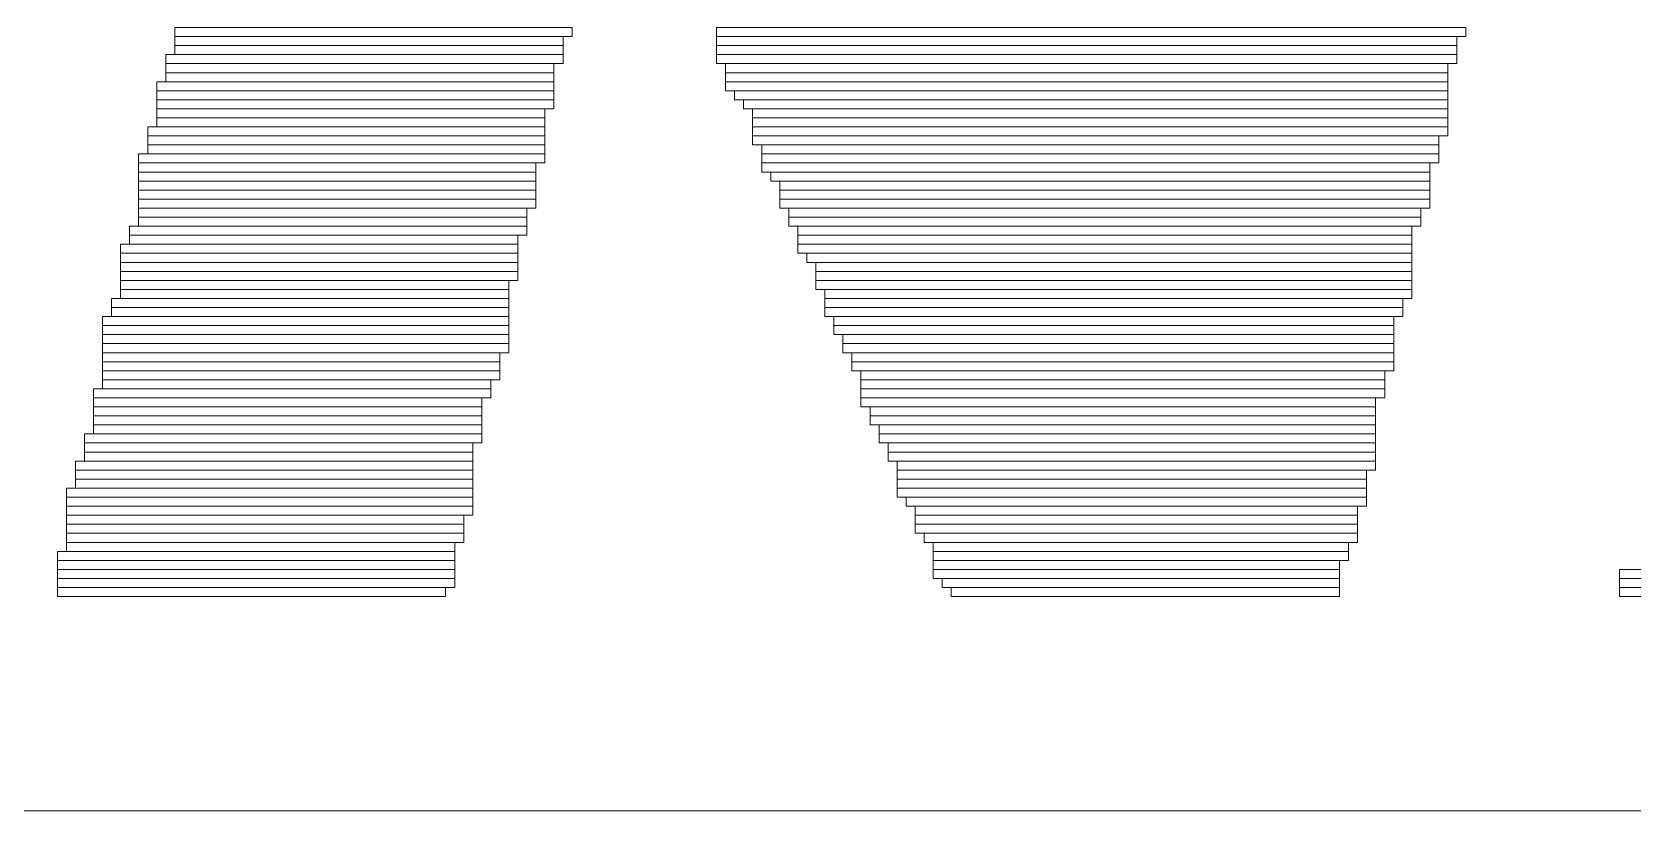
# Model space of a CAD drawing. Header units: millimetres. Extents: x -19.4 to 22.9, y -18.1 to 22.2.
# Drawn here: x 0.741 to 5.245, y -18.091 to -15.9 of the extents above; entities that cross this region are included whole.
import ezdxf

# ---------------------------------------------------------------- set-up
doc = ezdxf.new("R2010")
doc.units = ezdxf.units.MM
doc.header["$MEASUREMENT"] = 0
doc.layers.add('BG_OUTLINE', color=7, linetype='Continuous')
doc.layers.add('MA_PEN3', color=7, linetype='Continuous')

msp = doc.modelspace()

# ---------------------------------------------------------------- linework, layer by layer
at = {"layer": 'BG_OUTLINE', "lineweight": 9}
msp.add_open_spline([(-13.5636, -18.0908), (-13.5636, -18.0908), (13.4366, -18.0908), (13.4366, -18.0908), (13.4366, -18.0908), (13.4366, -18.0908), (13.4366, 12.9092), (13.4366, 12.9092), (13.4366, 12.9092), (13.4366, 12.9092), (-13.5636, 12.9092), (-13.5636, 12.9092), (-13.5636, 12.9092), (-13.5636, 12.9092), (-13.5636, -18.0908), (-13.5636, -18.0908)], degree=3, knots=[0, 0, 0, 0, 0.25, 0.25, 0.25, 0.25, 0.5, 0.5, 0.5, 0.5, 0.75, 0.75, 0.75, 0.75, 1, 1, 1, 1], dxfattribs=at)
at = {"layer": 'MA_PEN3', "lineweight": 9}
for points in [[(1.143, -15.913), (1.143, -15.913), (1.143, -15.8876), (1.143, -15.8876), (1.143, -15.8876), (1.143, -15.8876), (2.2606, -15.8876), (2.2606, -15.8876), (2.2606, -15.8876), (2.2606, -15.8876), (2.2606, -15.913), (2.2606, -15.913), (2.2606, -15.913), (2.2606, -15.913), (1.143, -15.913), (1.143, -15.913)], [(2.6669, -15.913), (2.6669, -15.913), (2.6669, -15.8876), (2.6669, -15.8876), (2.6669, -15.8876), (2.6669, -15.8876), (4.7752, -15.8876), (4.7752, -15.8876), (4.7752, -15.8876), (4.7752, -15.8876), (4.7752, -15.913), (4.7752, -15.913), (4.7752, -15.913), (4.7752, -15.913), (2.6669, -15.913), (2.6669, -15.913)], [(1.143, -15.9384), (1.143, -15.9384), (1.143, -15.913), (1.143, -15.913), (1.143, -15.913), (1.143, -15.913), (2.2352, -15.913), (2.2352, -15.913), (2.2352, -15.913), (2.2352, -15.913), (2.2352, -15.9384), (2.2352, -15.9384), (2.2352, -15.9384), (2.2352, -15.9384), (1.143, -15.9384), (1.143, -15.9384)], [(1.143, -15.9638), (1.143, -15.9638), (1.143, -15.9384), (1.143, -15.9384), (1.143, -15.9384), (1.143, -15.9384), (2.2352, -15.9384), (2.2352, -15.9384), (2.2352, -15.9384), (2.2352, -15.9384), (2.2352, -15.9638), (2.2352, -15.9638), (2.2352, -15.9638), (2.2352, -15.9638), (1.143, -15.9638), (1.143, -15.9638)], [(2.6669, -15.9384), (2.6669, -15.9384), (2.6669, -15.913), (2.6669, -15.913), (2.6669, -15.913), (2.6669, -15.913), (4.7497, -15.913), (4.7497, -15.913), (4.7497, -15.913), (4.7497, -15.913), (4.7497, -15.9384), (4.7497, -15.9384), (4.7497, -15.9384), (4.7497, -15.9384), (2.6669, -15.9384), (2.6669, -15.9384)], [(2.6669, -15.9638), (2.6669, -15.9638), (2.6669, -15.9384), (2.6669, -15.9384), (2.6669, -15.9384), (2.6669, -15.9384), (4.7497, -15.9384), (4.7497, -15.9384), (4.7497, -15.9384), (4.7497, -15.9384), (4.7497, -15.9638), (4.7497, -15.9638), (4.7497, -15.9638), (4.7497, -15.9638), (2.6669, -15.9638), (2.6669, -15.9638)], [(1.1176, -15.9892), (1.1176, -15.9892), (1.1176, -15.9638), (1.1176, -15.9638), (1.1176, -15.9638), (1.1176, -15.9638), (2.2352, -15.9638), (2.2352, -15.9638), (2.2352, -15.9638), (2.2352, -15.9638), (2.2352, -15.9892), (2.2352, -15.9892), (2.2352, -15.9892), (2.2352, -15.9892), (1.1176, -15.9892), (1.1176, -15.9892)], [(2.6669, -15.9892), (2.6669, -15.9892), (2.6669, -15.9638), (2.6669, -15.9638), (2.6669, -15.9638), (2.6669, -15.9638), (4.7497, -15.9638), (4.7497, -15.9638), (4.7497, -15.9638), (4.7497, -15.9638), (4.7497, -15.9892), (4.7497, -15.9892), (4.7497, -15.9892), (4.7497, -15.9892), (2.6669, -15.9892), (2.6669, -15.9892)], [(1.1176, -16.0146), (1.1176, -16.0146), (1.1176, -15.9892), (1.1176, -15.9892), (1.1176, -15.9892), (1.1176, -15.9892), (2.2098, -15.9892), (2.2098, -15.9892), (2.2098, -15.9892), (2.2098, -15.9892), (2.2098, -16.0146), (2.2098, -16.0146), (2.2098, -16.0146), (2.2098, -16.0146), (1.1176, -16.0146), (1.1176, -16.0146)], [(1.1176, -16.04), (1.1176, -16.04), (1.1176, -16.0146), (1.1176, -16.0146), (1.1176, -16.0146), (1.1176, -16.0146), (2.2098, -16.0146), (2.2098, -16.0146), (2.2098, -16.0146), (2.2098, -16.0146), (2.2098, -16.04), (2.2098, -16.04), (2.2098, -16.04), (2.2098, -16.04), (1.1176, -16.04), (1.1176, -16.04)], [(2.6924, -16.0146), (2.6924, -16.0146), (2.6924, -15.9892), (2.6924, -15.9892), (2.6924, -15.9892), (2.6924, -15.9892), (4.7244, -15.9892), (4.7244, -15.9892), (4.7244, -15.9892), (4.7244, -15.9892), (4.7244, -16.0146), (4.7244, -16.0146), (4.7244, -16.0146), (4.7244, -16.0146), (2.6924, -16.0146), (2.6924, -16.0146)], [(2.6924, -16.04), (2.6924, -16.04), (2.6924, -16.0146), (2.6924, -16.0146), (2.6924, -16.0146), (2.6924, -16.0146), (4.7244, -16.0146), (4.7244, -16.0146), (4.7244, -16.0146), (4.7244, -16.0146), (4.7244, -16.04), (4.7244, -16.04), (4.7244, -16.04), (4.7244, -16.04), (2.6924, -16.04), (2.6924, -16.04)], [(1.0922, -16.0654), (1.0922, -16.0654), (1.0922, -16.04), (1.0922, -16.04), (1.0922, -16.04), (1.0922, -16.04), (2.2098, -16.04), (2.2098, -16.04), (2.2098, -16.04), (2.2098, -16.04), (2.2098, -16.0654), (2.2098, -16.0654), (2.2098, -16.0654), (2.2098, -16.0654), (1.0922, -16.0654), (1.0922, -16.0654)], [(1.0922, -16.0908), (1.0922, -16.0908), (1.0922, -16.0654), (1.0922, -16.0654), (1.0922, -16.0654), (1.0922, -16.0654), (2.2098, -16.0654), (2.2098, -16.0654), (2.2098, -16.0654), (2.2098, -16.0654), (2.2098, -16.0908), (2.2098, -16.0908), (2.2098, -16.0908), (2.2098, -16.0908), (1.0922, -16.0908), (1.0922, -16.0908)], [(2.6924, -16.0654), (2.6924, -16.0654), (2.6924, -16.04), (2.6924, -16.04), (2.6924, -16.04), (2.6924, -16.04), (4.7244, -16.04), (4.7244, -16.04), (4.7244, -16.04), (4.7244, -16.04), (4.7244, -16.0654), (4.7244, -16.0654), (4.7244, -16.0654), (4.7244, -16.0654), (2.6924, -16.0654), (2.6924, -16.0654)], [(2.7178, -16.0908), (2.7178, -16.0908), (2.7178, -16.0654), (2.7178, -16.0654), (2.7178, -16.0654), (2.7178, -16.0654), (4.7244, -16.0654), (4.7244, -16.0654), (4.7244, -16.0654), (4.7244, -16.0654), (4.7244, -16.0908), (4.7244, -16.0908), (4.7244, -16.0908), (4.7244, -16.0908), (2.7178, -16.0908), (2.7178, -16.0908)], [(1.0922, -16.1162), (1.0922, -16.1162), (1.0922, -16.0908), (1.0922, -16.0908), (1.0922, -16.0908), (1.0922, -16.0908), (2.2098, -16.0908), (2.2098, -16.0908), (2.2098, -16.0908), (2.2098, -16.0908), (2.2098, -16.1162), (2.2098, -16.1162), (2.2098, -16.1162), (2.2098, -16.1162), (1.0922, -16.1162), (1.0922, -16.1162)], [(1.0922, -16.1416), (1.0922, -16.1416), (1.0922, -16.1162), (1.0922, -16.1162), (1.0922, -16.1162), (1.0922, -16.1162), (2.1844, -16.1162), (2.1844, -16.1162), (2.1844, -16.1162), (2.1844, -16.1162), (2.1844, -16.1416), (2.1844, -16.1416), (2.1844, -16.1416), (2.1844, -16.1416), (1.0922, -16.1416), (1.0922, -16.1416)], [(2.7432, -16.1162), (2.7432, -16.1162), (2.7432, -16.0908), (2.7432, -16.0908), (2.7432, -16.0908), (2.7432, -16.0908), (4.7244, -16.0908), (4.7244, -16.0908), (4.7244, -16.0908), (4.7244, -16.0908), (4.7244, -16.1162), (4.7244, -16.1162), (4.7244, -16.1162), (4.7244, -16.1162), (2.7432, -16.1162), (2.7432, -16.1162)], [(2.7686, -16.1416), (2.7686, -16.1416), (2.7686, -16.1162), (2.7686, -16.1162), (2.7686, -16.1162), (2.7686, -16.1162), (4.7244, -16.1162), (4.7244, -16.1162), (4.7244, -16.1162), (4.7244, -16.1162), (4.7244, -16.1416), (4.7244, -16.1416), (4.7244, -16.1416), (4.7244, -16.1416), (2.7686, -16.1416), (2.7686, -16.1416)], [(1.0668, -16.1924), (1.0668, -16.1924), (1.0668, -16.167), (1.0668, -16.167), (1.0668, -16.167), (1.0668, -16.167), (2.1844, -16.167), (2.1844, -16.167), (2.1844, -16.167), (2.1844, -16.167), (2.1844, -16.1924), (2.1844, -16.1924), (2.1844, -16.1924), (2.1844, -16.1924), (1.0668, -16.1924), (1.0668, -16.1924)], [(1.0922, -16.167), (1.0922, -16.167), (1.0922, -16.1416), (1.0922, -16.1416), (1.0922, -16.1416), (1.0922, -16.1416), (2.1844, -16.1416), (2.1844, -16.1416), (2.1844, -16.1416), (2.1844, -16.1416), (2.1844, -16.167), (2.1844, -16.167), (2.1844, -16.167), (2.1844, -16.167), (1.0922, -16.167), (1.0922, -16.167)], [(2.7686, -16.167), (2.7686, -16.167), (2.7686, -16.1416), (2.7686, -16.1416), (2.7686, -16.1416), (2.7686, -16.1416), (4.7244, -16.1416), (4.7244, -16.1416), (4.7244, -16.1416), (4.7244, -16.1416), (4.7244, -16.167), (4.7244, -16.167), (4.7244, -16.167), (4.7244, -16.167), (2.7686, -16.167), (2.7686, -16.167)], [(2.7686, -16.1924), (2.7686, -16.1924), (2.7686, -16.167), (2.7686, -16.167), (2.7686, -16.167), (2.7686, -16.167), (4.7244, -16.167), (4.7244, -16.167), (4.7244, -16.167), (4.7244, -16.167), (4.7244, -16.1924), (4.7244, -16.1924), (4.7244, -16.1924), (4.7244, -16.1924), (2.7686, -16.1924), (2.7686, -16.1924)], [(1.0668, -16.2178), (1.0668, -16.2178), (1.0668, -16.1924), (1.0668, -16.1924), (1.0668, -16.1924), (1.0668, -16.1924), (2.1844, -16.1924), (2.1844, -16.1924), (2.1844, -16.1924), (2.1844, -16.1924), (2.1844, -16.2178), (2.1844, -16.2178), (2.1844, -16.2178), (2.1844, -16.2178), (1.0668, -16.2178), (1.0668, -16.2178)], [(2.7686, -16.2178), (2.7686, -16.2178), (2.7686, -16.1924), (2.7686, -16.1924), (2.7686, -16.1924), (2.7686, -16.1924), (4.699, -16.1924), (4.699, -16.1924), (4.699, -16.1924), (4.699, -16.1924), (4.699, -16.2178), (4.699, -16.2178), (4.699, -16.2178), (4.699, -16.2178), (2.7686, -16.2178), (2.7686, -16.2178)], [(1.0414, -16.2686), (1.0414, -16.2686), (1.0414, -16.2432), (1.0414, -16.2432), (1.0414, -16.2432), (1.0414, -16.2432), (2.1844, -16.2432), (2.1844, -16.2432), (2.1844, -16.2432), (2.1844, -16.2432), (2.1844, -16.2686), (2.1844, -16.2686), (2.1844, -16.2686), (2.1844, -16.2686), (1.0414, -16.2686), (1.0414, -16.2686)], [(1.0668, -16.2432), (1.0668, -16.2432), (1.0668, -16.2178), (1.0668, -16.2178), (1.0668, -16.2178), (1.0668, -16.2178), (2.1844, -16.2178), (2.1844, -16.2178), (2.1844, -16.2178), (2.1844, -16.2178), (2.1844, -16.2432), (2.1844, -16.2432), (2.1844, -16.2432), (2.1844, -16.2432), (1.0668, -16.2432), (1.0668, -16.2432)], [(2.794, -16.2432), (2.794, -16.2432), (2.794, -16.2178), (2.794, -16.2178), (2.794, -16.2178), (2.794, -16.2178), (4.699, -16.2178), (4.699, -16.2178), (4.699, -16.2178), (4.699, -16.2178), (4.699, -16.2432), (4.699, -16.2432), (4.699, -16.2432), (4.699, -16.2432), (2.794, -16.2432), (2.794, -16.2432)], [(2.794, -16.2686), (2.794, -16.2686), (2.794, -16.2432), (2.794, -16.2432), (2.794, -16.2432), (2.794, -16.2432), (4.699, -16.2432), (4.699, -16.2432), (4.699, -16.2432), (4.699, -16.2432), (4.699, -16.2686), (4.699, -16.2686), (4.699, -16.2686), (4.699, -16.2686), (2.794, -16.2686), (2.794, -16.2686)], [(1.0414, -16.294), (1.0414, -16.294), (1.0414, -16.2686), (1.0414, -16.2686), (1.0414, -16.2686), (1.0414, -16.2686), (2.1589, -16.2686), (2.1589, -16.2686), (2.1589, -16.2686), (2.1589, -16.2686), (2.1589, -16.294), (2.1589, -16.294), (2.1589, -16.294), (2.1589, -16.294), (1.0414, -16.294), (1.0414, -16.294)], [(1.0414, -16.3194), (1.0414, -16.3194), (1.0414, -16.294), (1.0414, -16.294), (1.0414, -16.294), (1.0414, -16.294), (2.1589, -16.294), (2.1589, -16.294), (2.1589, -16.294), (2.1589, -16.294), (2.1589, -16.3194), (2.1589, -16.3194), (2.1589, -16.3194), (2.1589, -16.3194), (1.0414, -16.3194), (1.0414, -16.3194)], [(2.794, -16.294), (2.794, -16.294), (2.794, -16.2686), (2.794, -16.2686), (2.794, -16.2686), (2.794, -16.2686), (4.6736, -16.2686), (4.6736, -16.2686), (4.6736, -16.2686), (4.6736, -16.2686), (4.6736, -16.294), (4.6736, -16.294), (4.6736, -16.294), (4.6736, -16.294), (2.794, -16.294), (2.794, -16.294)], [(2.8194, -16.3194), (2.8194, -16.3194), (2.8194, -16.294), (2.8194, -16.294), (2.8194, -16.294), (2.8194, -16.294), (4.6736, -16.294), (4.6736, -16.294), (4.6736, -16.294), (4.6736, -16.294), (4.6736, -16.3194), (4.6736, -16.3194), (4.6736, -16.3194), (4.6736, -16.3194), (2.8194, -16.3194), (2.8194, -16.3194)], [(1.0414, -16.3448), (1.0414, -16.3448), (1.0414, -16.3194), (1.0414, -16.3194), (1.0414, -16.3194), (1.0414, -16.3194), (2.1589, -16.3194), (2.1589, -16.3194), (2.1589, -16.3194), (2.1589, -16.3194), (2.1589, -16.3448), (2.1589, -16.3448), (2.1589, -16.3448), (2.1589, -16.3448), (1.0414, -16.3448), (1.0414, -16.3448)], [(1.0414, -16.3702), (1.0414, -16.3702), (1.0414, -16.3448), (1.0414, -16.3448), (1.0414, -16.3448), (1.0414, -16.3448), (2.1589, -16.3448), (2.1589, -16.3448), (2.1589, -16.3448), (2.1589, -16.3448), (2.1589, -16.3702), (2.1589, -16.3702), (2.1589, -16.3702), (2.1589, -16.3702), (1.0414, -16.3702), (1.0414, -16.3702)], [(2.8448, -16.3448), (2.8448, -16.3448), (2.8448, -16.3194), (2.8448, -16.3194), (2.8448, -16.3194), (2.8448, -16.3194), (4.6736, -16.3194), (4.6736, -16.3194), (4.6736, -16.3194), (4.6736, -16.3194), (4.6736, -16.3448), (4.6736, -16.3448), (4.6736, -16.3448), (4.6736, -16.3448), (2.8448, -16.3448), (2.8448, -16.3448)], [(2.8448, -16.3702), (2.8448, -16.3702), (2.8448, -16.3448), (2.8448, -16.3448), (2.8448, -16.3448), (2.8448, -16.3448), (4.6736, -16.3448), (4.6736, -16.3448), (4.6736, -16.3448), (4.6736, -16.3448), (4.6736, -16.3702), (4.6736, -16.3702), (4.6736, -16.3702), (4.6736, -16.3702), (2.8448, -16.3702), (2.8448, -16.3702)], [(1.0414, -16.3956), (1.0414, -16.3956), (1.0414, -16.3702), (1.0414, -16.3702), (1.0414, -16.3702), (1.0414, -16.3702), (2.1589, -16.3702), (2.1589, -16.3702), (2.1589, -16.3702), (2.1589, -16.3702), (2.1589, -16.3956), (2.1589, -16.3956), (2.1589, -16.3956), (2.1589, -16.3956), (1.0414, -16.3956), (1.0414, -16.3956)], [(2.8448, -16.3956), (2.8448, -16.3956), (2.8448, -16.3702), (2.8448, -16.3702), (2.8448, -16.3702), (2.8448, -16.3702), (4.6736, -16.3702), (4.6736, -16.3702), (4.6736, -16.3702), (4.6736, -16.3702), (4.6736, -16.3956), (4.6736, -16.3956), (4.6736, -16.3956), (4.6736, -16.3956), (2.8448, -16.3956), (2.8448, -16.3956)], [(1.0414, -16.421), (1.0414, -16.421), (1.0414, -16.3956), (1.0414, -16.3956), (1.0414, -16.3956), (1.0414, -16.3956), (2.1336, -16.3956), (2.1336, -16.3956), (2.1336, -16.3956), (2.1336, -16.3956), (2.1336, -16.421), (2.1336, -16.421), (2.1336, -16.421), (2.1336, -16.421), (1.0414, -16.421), (1.0414, -16.421)], [(1.0414, -16.4464), (1.0414, -16.4464), (1.0414, -16.421), (1.0414, -16.421), (1.0414, -16.421), (1.0414, -16.421), (2.1336, -16.421), (2.1336, -16.421), (2.1336, -16.421), (2.1336, -16.421), (2.1336, -16.4464), (2.1336, -16.4464), (2.1336, -16.4464), (2.1336, -16.4464), (1.0414, -16.4464), (1.0414, -16.4464)], [(2.8702, -16.421), (2.8702, -16.421), (2.8702, -16.3956), (2.8702, -16.3956), (2.8702, -16.3956), (2.8702, -16.3956), (4.6482, -16.3956), (4.6482, -16.3956), (4.6482, -16.3956), (4.6482, -16.3956), (4.6482, -16.421), (4.6482, -16.421), (4.6482, -16.421), (4.6482, -16.421), (2.8702, -16.421), (2.8702, -16.421)], [(2.8702, -16.4464), (2.8702, -16.4464), (2.8702, -16.421), (2.8702, -16.421), (2.8702, -16.421), (2.8702, -16.421), (4.6482, -16.421), (4.6482, -16.421), (4.6482, -16.421), (4.6482, -16.421), (4.6482, -16.4464), (4.6482, -16.4464), (4.6482, -16.4464), (4.6482, -16.4464), (2.8702, -16.4464), (2.8702, -16.4464)], [(1.016, -16.4718), (1.016, -16.4718), (1.016, -16.4464), (1.016, -16.4464), (1.016, -16.4464), (1.016, -16.4464), (2.1336, -16.4464), (2.1336, -16.4464), (2.1336, -16.4464), (2.1336, -16.4464), (2.1336, -16.4718), (2.1336, -16.4718), (2.1336, -16.4718), (2.1336, -16.4718), (1.016, -16.4718), (1.016, -16.4718)], [(1.016, -16.4972), (1.016, -16.4972), (1.016, -16.4718), (1.016, -16.4718), (1.016, -16.4718), (1.016, -16.4718), (2.1082, -16.4718), (2.1082, -16.4718), (2.1082, -16.4718), (2.1082, -16.4718), (2.1082, -16.4972), (2.1082, -16.4972), (2.1082, -16.4972), (2.1082, -16.4972), (1.016, -16.4972), (1.016, -16.4972)], [(2.8956, -16.4718), (2.8956, -16.4718), (2.8956, -16.4464), (2.8956, -16.4464), (2.8956, -16.4464), (2.8956, -16.4464), (4.6228, -16.4464), (4.6228, -16.4464), (4.6228, -16.4464), (4.6228, -16.4464), (4.6228, -16.4718), (4.6228, -16.4718), (4.6228, -16.4718), (4.6228, -16.4718), (2.8956, -16.4718), (2.8956, -16.4718)], [(2.8956, -16.4972), (2.8956, -16.4972), (2.8956, -16.4718), (2.8956, -16.4718), (2.8956, -16.4718), (2.8956, -16.4718), (4.6228, -16.4718), (4.6228, -16.4718), (4.6228, -16.4718), (4.6228, -16.4718), (4.6228, -16.4972), (4.6228, -16.4972), (4.6228, -16.4972), (4.6228, -16.4972), (2.8956, -16.4972), (2.8956, -16.4972)], [(0.9906, -16.5226), (0.9906, -16.5226), (0.9906, -16.4972), (0.9906, -16.4972), (0.9906, -16.4972), (0.9906, -16.4972), (2.1082, -16.4972), (2.1082, -16.4972), (2.1082, -16.4972), (2.1082, -16.4972), (2.1082, -16.5226), (2.1082, -16.5226), (2.1082, -16.5226), (2.1082, -16.5226), (0.9906, -16.5226), (0.9906, -16.5226)], [(0.9906, -16.548), (0.9906, -16.548), (0.9906, -16.5226), (0.9906, -16.5226), (0.9906, -16.5226), (0.9906, -16.5226), (2.1082, -16.5226), (2.1082, -16.5226), (2.1082, -16.5226), (2.1082, -16.5226), (2.1082, -16.548), (2.1082, -16.548), (2.1082, -16.548), (2.1082, -16.548), (0.9906, -16.548), (0.9906, -16.548)], [(2.8956, -16.5226), (2.8956, -16.5226), (2.8956, -16.4972), (2.8956, -16.4972), (2.8956, -16.4972), (2.8956, -16.4972), (4.6228, -16.4972), (4.6228, -16.4972), (4.6228, -16.4972), (4.6228, -16.4972), (4.6228, -16.5226), (4.6228, -16.5226), (4.6228, -16.5226), (4.6228, -16.5226), (2.8956, -16.5226), (2.8956, -16.5226)], [(2.921, -16.548), (2.921, -16.548), (2.921, -16.5226), (2.921, -16.5226), (2.921, -16.5226), (2.921, -16.5226), (4.6228, -16.5226), (4.6228, -16.5226), (4.6228, -16.5226), (4.6228, -16.5226), (4.6228, -16.548), (4.6228, -16.548), (4.6228, -16.548), (4.6228, -16.548), (2.921, -16.548), (2.921, -16.548)], [(0.9906, -16.5734), (0.9906, -16.5734), (0.9906, -16.548), (0.9906, -16.548), (0.9906, -16.548), (0.9906, -16.548), (2.1082, -16.548), (2.1082, -16.548), (2.1082, -16.548), (2.1082, -16.548), (2.1082, -16.5734), (2.1082, -16.5734), (2.1082, -16.5734), (2.1082, -16.5734), (0.9906, -16.5734), (0.9906, -16.5734)], [(2.9464, -16.5734), (2.9464, -16.5734), (2.9464, -16.548), (2.9464, -16.548), (2.9464, -16.548), (2.9464, -16.548), (4.6228, -16.548), (4.6228, -16.548), (4.6228, -16.548), (4.6228, -16.548), (4.6228, -16.5734), (4.6228, -16.5734), (4.6228, -16.5734), (4.6228, -16.5734), (2.9464, -16.5734), (2.9464, -16.5734)], [(0.9906, -16.5988), (0.9906, -16.5988), (0.9906, -16.5734), (0.9906, -16.5734), (0.9906, -16.5734), (0.9906, -16.5734), (2.1082, -16.5734), (2.1082, -16.5734), (2.1082, -16.5734), (2.1082, -16.5734), (2.1082, -16.5988), (2.1082, -16.5988), (2.1082, -16.5988), (2.1082, -16.5988), (0.9906, -16.5988), (0.9906, -16.5988)], [(0.9906, -16.6242), (0.9906, -16.6242), (0.9906, -16.5988), (0.9906, -16.5988), (0.9906, -16.5988), (0.9906, -16.5988), (2.0828, -16.5988), (2.0828, -16.5988), (2.0828, -16.5988), (2.0828, -16.5988), (2.0828, -16.6242), (2.0828, -16.6242), (2.0828, -16.6242), (2.0828, -16.6242), (0.9906, -16.6242), (0.9906, -16.6242)], [(2.9464, -16.5988), (2.9464, -16.5988), (2.9464, -16.5734), (2.9464, -16.5734), (2.9464, -16.5734), (2.9464, -16.5734), (4.6228, -16.5734), (4.6228, -16.5734), (4.6228, -16.5734), (4.6228, -16.5734), (4.6228, -16.5988), (4.6228, -16.5988), (4.6228, -16.5988), (4.6228, -16.5988), (2.9464, -16.5988), (2.9464, -16.5988)], [(2.9464, -16.6242), (2.9464, -16.6242), (2.9464, -16.5988), (2.9464, -16.5988), (2.9464, -16.5988), (2.9464, -16.5988), (4.6228, -16.5988), (4.6228, -16.5988), (4.6228, -16.5988), (4.6228, -16.5988), (4.6228, -16.6242), (4.6228, -16.6242), (4.6228, -16.6242), (4.6228, -16.6242), (2.9464, -16.6242), (2.9464, -16.6242)], [(0.9652, -16.675), (0.9652, -16.675), (0.9652, -16.6496), (0.9652, -16.6496), (0.9652, -16.6496), (0.9652, -16.6496), (2.0828, -16.6496), (2.0828, -16.6496), (2.0828, -16.6496), (2.0828, -16.6496), (2.0828, -16.675), (2.0828, -16.675), (2.0828, -16.675), (2.0828, -16.675), (0.9652, -16.675), (0.9652, -16.675)], [(0.9906, -16.6496), (0.9906, -16.6496), (0.9906, -16.6242), (0.9906, -16.6242), (0.9906, -16.6242), (0.9906, -16.6242), (2.0828, -16.6242), (2.0828, -16.6242), (2.0828, -16.6242), (2.0828, -16.6242), (2.0828, -16.6496), (2.0828, -16.6496), (2.0828, -16.6496), (2.0828, -16.6496), (0.9906, -16.6496), (0.9906, -16.6496)], [(2.9718, -16.6496), (2.9718, -16.6496), (2.9718, -16.6242), (2.9718, -16.6242), (2.9718, -16.6242), (2.9718, -16.6242), (4.6228, -16.6242), (4.6228, -16.6242), (4.6228, -16.6242), (4.6228, -16.6242), (4.6228, -16.6496), (4.6228, -16.6496), (4.6228, -16.6496), (4.6228, -16.6496), (2.9718, -16.6496), (2.9718, -16.6496)], [(2.9718, -16.675), (2.9718, -16.675), (2.9718, -16.6496), (2.9718, -16.6496), (2.9718, -16.6496), (2.9718, -16.6496), (4.5974, -16.6496), (4.5974, -16.6496), (4.5974, -16.6496), (4.5974, -16.6496), (4.5974, -16.675), (4.5974, -16.675), (4.5974, -16.675), (4.5974, -16.675), (2.9718, -16.675), (2.9718, -16.675)], [(0.9398, -16.7258), (0.9398, -16.7258), (0.9398, -16.7004), (0.9398, -16.7004), (0.9398, -16.7004), (0.9398, -16.7004), (2.0828, -16.7004), (2.0828, -16.7004), (2.0828, -16.7004), (2.0828, -16.7004), (2.0828, -16.7258), (2.0828, -16.7258), (2.0828, -16.7258), (2.0828, -16.7258), (0.9398, -16.7258), (0.9398, -16.7258)], [(0.9652, -16.7004), (0.9652, -16.7004), (0.9652, -16.675), (0.9652, -16.675), (0.9652, -16.675), (0.9652, -16.675), (2.0828, -16.675), (2.0828, -16.675), (2.0828, -16.675), (2.0828, -16.675), (2.0828, -16.7004), (2.0828, -16.7004), (2.0828, -16.7004), (2.0828, -16.7004), (0.9652, -16.7004), (0.9652, -16.7004)], [(2.9718, -16.7004), (2.9718, -16.7004), (2.9718, -16.675), (2.9718, -16.675), (2.9718, -16.675), (2.9718, -16.675), (4.5974, -16.675), (4.5974, -16.675), (4.5974, -16.675), (4.5974, -16.675), (4.5974, -16.7004), (4.5974, -16.7004), (4.5974, -16.7004), (4.5974, -16.7004), (2.9718, -16.7004), (2.9718, -16.7004)], [(2.9972, -16.7258), (2.9972, -16.7258), (2.9972, -16.7004), (2.9972, -16.7004), (2.9972, -16.7004), (2.9972, -16.7004), (4.572, -16.7004), (4.572, -16.7004), (4.572, -16.7004), (4.572, -16.7004), (4.572, -16.7258), (4.572, -16.7258), (4.572, -16.7258), (4.572, -16.7258), (2.9972, -16.7258), (2.9972, -16.7258)], [(0.9398, -16.7512), (0.9398, -16.7512), (0.9398, -16.7258), (0.9398, -16.7258), (0.9398, -16.7258), (0.9398, -16.7258), (2.0828, -16.7258), (2.0828, -16.7258), (2.0828, -16.7258), (2.0828, -16.7258), (2.0828, -16.7512), (2.0828, -16.7512), (2.0828, -16.7512), (2.0828, -16.7512), (0.9398, -16.7512), (0.9398, -16.7512)], [(0.9398, -16.7766), (0.9398, -16.7766), (0.9398, -16.7512), (0.9398, -16.7512), (0.9398, -16.7512), (0.9398, -16.7512), (2.0828, -16.7512), (2.0828, -16.7512), (2.0828, -16.7512), (2.0828, -16.7512), (2.0828, -16.7766), (2.0828, -16.7766), (2.0828, -16.7766), (2.0828, -16.7766), (0.9398, -16.7766), (0.9398, -16.7766)], [(2.9972, -16.7512), (2.9972, -16.7512), (2.9972, -16.7258), (2.9972, -16.7258), (2.9972, -16.7258), (2.9972, -16.7258), (4.572, -16.7258), (4.572, -16.7258), (4.572, -16.7258), (4.572, -16.7258), (4.572, -16.7512), (4.572, -16.7512), (4.572, -16.7512), (4.572, -16.7512), (2.9972, -16.7512), (2.9972, -16.7512)], [(3.0226, -16.7766), (3.0226, -16.7766), (3.0226, -16.7512), (3.0226, -16.7512), (3.0226, -16.7512), (3.0226, -16.7512), (4.572, -16.7512), (4.572, -16.7512), (4.572, -16.7512), (4.572, -16.7512), (4.572, -16.7766), (4.572, -16.7766), (4.572, -16.7766), (4.572, -16.7766), (3.0226, -16.7766), (3.0226, -16.7766)], [(0.9398, -16.802), (0.9398, -16.802), (0.9398, -16.7766), (0.9398, -16.7766), (0.9398, -16.7766), (0.9398, -16.7766), (2.0828, -16.7766), (2.0828, -16.7766), (2.0828, -16.7766), (2.0828, -16.7766), (2.0828, -16.802), (2.0828, -16.802), (2.0828, -16.802), (2.0828, -16.802), (0.9398, -16.802), (0.9398, -16.802)], [(3.0226, -16.802), (3.0226, -16.802), (3.0226, -16.7766), (3.0226, -16.7766), (3.0226, -16.7766), (3.0226, -16.7766), (4.572, -16.7766), (4.572, -16.7766), (4.572, -16.7766), (4.572, -16.7766), (4.572, -16.802), (4.572, -16.802), (4.572, -16.802), (4.572, -16.802), (3.0226, -16.802), (3.0226, -16.802)], [(0.9398, -16.8274), (0.9398, -16.8274), (0.9398, -16.802), (0.9398, -16.802), (0.9398, -16.802), (0.9398, -16.802), (2.0574, -16.802), (2.0574, -16.802), (2.0574, -16.802), (2.0574, -16.802), (2.0574, -16.8274), (2.0574, -16.8274), (2.0574, -16.8274), (2.0574, -16.8274), (0.9398, -16.8274), (0.9398, -16.8274)], [(0.9398, -16.8528), (0.9398, -16.8528), (0.9398, -16.8274), (0.9398, -16.8274), (0.9398, -16.8274), (0.9398, -16.8274), (2.0574, -16.8274), (2.0574, -16.8274), (2.0574, -16.8274), (2.0574, -16.8274), (2.0574, -16.8528), (2.0574, -16.8528), (2.0574, -16.8528), (2.0574, -16.8528), (0.9398, -16.8528), (0.9398, -16.8528)], [(3.048, -16.8274), (3.048, -16.8274), (3.048, -16.802), (3.048, -16.802), (3.048, -16.802), (3.048, -16.802), (4.572, -16.802), (4.572, -16.802), (4.572, -16.802), (4.572, -16.802), (4.572, -16.8274), (4.572, -16.8274), (4.572, -16.8274), (4.572, -16.8274), (3.048, -16.8274), (3.048, -16.8274)], [(3.048, -16.8528), (3.048, -16.8528), (3.048, -16.8274), (3.048, -16.8274), (3.048, -16.8274), (3.048, -16.8274), (4.572, -16.8274), (4.572, -16.8274), (4.572, -16.8274), (4.572, -16.8274), (4.572, -16.8528), (4.572, -16.8528), (4.572, -16.8528), (4.572, -16.8528), (3.048, -16.8528), (3.048, -16.8528)], [(0.9398, -16.8782), (0.9398, -16.8782), (0.9398, -16.8528), (0.9398, -16.8528), (0.9398, -16.8528), (0.9398, -16.8528), (2.0574, -16.8528), (2.0574, -16.8528), (2.0574, -16.8528), (2.0574, -16.8528), (2.0574, -16.8782), (2.0574, -16.8782), (2.0574, -16.8782), (2.0574, -16.8782), (0.9398, -16.8782), (0.9398, -16.8782)], [(0.9398, -16.9036), (0.9398, -16.9036), (0.9398, -16.8782), (0.9398, -16.8782), (0.9398, -16.8782), (0.9398, -16.8782), (2.032, -16.8782), (2.032, -16.8782), (2.032, -16.8782), (2.032, -16.8782), (2.032, -16.9036), (2.032, -16.9036), (2.032, -16.9036), (2.032, -16.9036), (0.9398, -16.9036), (0.9398, -16.9036)], [(3.0734, -16.8782), (3.0734, -16.8782), (3.0734, -16.8528), (3.0734, -16.8528), (3.0734, -16.8528), (3.0734, -16.8528), (4.5466, -16.8528), (4.5466, -16.8528), (4.5466, -16.8528), (4.5466, -16.8528), (4.5466, -16.8782), (4.5466, -16.8782), (4.5466, -16.8782), (4.5466, -16.8782), (3.0734, -16.8782), (3.0734, -16.8782)], [(3.0734, -16.9036), (3.0734, -16.9036), (3.0734, -16.8782), (3.0734, -16.8782), (3.0734, -16.8782), (3.0734, -16.8782), (4.5466, -16.8782), (4.5466, -16.8782), (4.5466, -16.8782), (4.5466, -16.8782), (4.5466, -16.9036), (4.5466, -16.9036), (4.5466, -16.9036), (4.5466, -16.9036), (3.0734, -16.9036), (3.0734, -16.9036)], [(0.9144, -16.929), (0.9144, -16.929), (0.9144, -16.9036), (0.9144, -16.9036), (0.9144, -16.9036), (0.9144, -16.9036), (2.032, -16.9036), (2.032, -16.9036), (2.032, -16.9036), (2.032, -16.9036), (2.032, -16.929), (2.032, -16.929), (2.032, -16.929), (2.032, -16.929), (0.9144, -16.929), (0.9144, -16.929)], [(0.9144, -16.9544), (0.9144, -16.9544), (0.9144, -16.929), (0.9144, -16.929), (0.9144, -16.929), (0.9144, -16.929), (2.0066, -16.929), (2.0066, -16.929), (2.0066, -16.929), (2.0066, -16.929), (2.0066, -16.9544), (2.0066, -16.9544), (2.0066, -16.9544), (2.0066, -16.9544), (0.9144, -16.9544), (0.9144, -16.9544)], [(3.0734, -16.929), (3.0734, -16.929), (3.0734, -16.9036), (3.0734, -16.9036), (3.0734, -16.9036), (3.0734, -16.9036), (4.5466, -16.9036), (4.5466, -16.9036), (4.5466, -16.9036), (4.5466, -16.9036), (4.5466, -16.929), (4.5466, -16.929), (4.5466, -16.929), (4.5466, -16.929), (3.0734, -16.929), (3.0734, -16.929)], [(3.0734, -16.9544), (3.0734, -16.9544), (3.0734, -16.929), (3.0734, -16.929), (3.0734, -16.929), (3.0734, -16.929), (4.5212, -16.929), (4.5212, -16.929), (4.5212, -16.929), (4.5212, -16.929), (4.5212, -16.9544), (4.5212, -16.9544), (4.5212, -16.9544), (4.5212, -16.9544), (3.0734, -16.9544), (3.0734, -16.9544)], [(0.9144, -16.9798), (0.9144, -16.9798), (0.9144, -16.9544), (0.9144, -16.9544), (0.9144, -16.9544), (0.9144, -16.9544), (2.0066, -16.9544), (2.0066, -16.9544), (2.0066, -16.9544), (2.0066, -16.9544), (2.0066, -16.9798), (2.0066, -16.9798), (2.0066, -16.9798), (2.0066, -16.9798), (0.9144, -16.9798), (0.9144, -16.9798)], [(3.0988, -16.9798), (3.0988, -16.9798), (3.0988, -16.9544), (3.0988, -16.9544), (3.0988, -16.9544), (3.0988, -16.9544), (4.5212, -16.9544), (4.5212, -16.9544), (4.5212, -16.9544), (4.5212, -16.9544), (4.5212, -16.9798), (4.5212, -16.9798), (4.5212, -16.9798), (4.5212, -16.9798), (3.0988, -16.9798), (3.0988, -16.9798)], [(0.9144, -17.0052), (0.9144, -17.0052), (0.9144, -16.9798), (0.9144, -16.9798), (0.9144, -16.9798), (0.9144, -16.9798), (2.0066, -16.9798), (2.0066, -16.9798), (2.0066, -16.9798), (2.0066, -16.9798), (2.0066, -17.0052), (2.0066, -17.0052), (2.0066, -17.0052), (2.0066, -17.0052), (0.9144, -17.0052), (0.9144, -17.0052)], [(0.9144, -17.0306), (0.9144, -17.0306), (0.9144, -17.0052), (0.9144, -17.0052), (0.9144, -17.0052), (0.9144, -17.0052), (2.0066, -17.0052), (2.0066, -17.0052), (2.0066, -17.0052), (2.0066, -17.0052), (2.0066, -17.0306), (2.0066, -17.0306), (2.0066, -17.0306), (2.0066, -17.0306), (0.9144, -17.0306), (0.9144, -17.0306)], [(3.0988, -17.0052), (3.0988, -17.0052), (3.0988, -16.9798), (3.0988, -16.9798), (3.0988, -16.9798), (3.0988, -16.9798), (4.5212, -16.9798), (4.5212, -16.9798), (4.5212, -16.9798), (4.5212, -16.9798), (4.5212, -17.0052), (4.5212, -17.0052), (4.5212, -17.0052), (4.5212, -17.0052), (3.0988, -17.0052), (3.0988, -17.0052)], [(3.1242, -17.0306), (3.1242, -17.0306), (3.1242, -17.0052), (3.1242, -17.0052), (3.1242, -17.0052), (3.1242, -17.0052), (4.5212, -17.0052), (4.5212, -17.0052), (4.5212, -17.0052), (4.5212, -17.0052), (4.5212, -17.0306), (4.5212, -17.0306), (4.5212, -17.0306), (4.5212, -17.0306), (3.1242, -17.0306), (3.1242, -17.0306)], [(0.889, -17.056), (0.889, -17.056), (0.889, -17.0306), (0.889, -17.0306), (0.889, -17.0306), (0.889, -17.0306), (2.0066, -17.0306), (2.0066, -17.0306), (2.0066, -17.0306), (2.0066, -17.0306), (2.0066, -17.056), (2.0066, -17.056), (2.0066, -17.056), (2.0066, -17.056), (0.889, -17.056), (0.889, -17.056)], [(0.889, -17.0814), (0.889, -17.0814), (0.889, -17.056), (0.889, -17.056), (0.889, -17.056), (0.889, -17.056), (1.9812, -17.056), (1.9812, -17.056), (1.9812, -17.056), (1.9812, -17.056), (1.9812, -17.0814), (1.9812, -17.0814), (1.9812, -17.0814), (1.9812, -17.0814), (0.889, -17.0814), (0.889, -17.0814)], [(3.1242, -17.056), (3.1242, -17.056), (3.1242, -17.0306), (3.1242, -17.0306), (3.1242, -17.0306), (3.1242, -17.0306), (4.5212, -17.0306), (4.5212, -17.0306), (4.5212, -17.0306), (4.5212, -17.0306), (4.5212, -17.056), (4.5212, -17.056), (4.5212, -17.056), (4.5212, -17.056), (3.1242, -17.056), (3.1242, -17.056)], [(3.1496, -17.0814), (3.1496, -17.0814), (3.1496, -17.056), (3.1496, -17.056), (3.1496, -17.056), (3.1496, -17.056), (4.5212, -17.056), (4.5212, -17.056), (4.5212, -17.056), (4.5212, -17.056), (4.5212, -17.0814), (4.5212, -17.0814), (4.5212, -17.0814), (4.5212, -17.0814), (3.1496, -17.0814), (3.1496, -17.0814)], [(0.8636, -17.1322), (0.8636, -17.1322), (0.8636, -17.1068), (0.8636, -17.1068), (0.8636, -17.1068), (0.8636, -17.1068), (1.9812, -17.1068), (1.9812, -17.1068), (1.9812, -17.1068), (1.9812, -17.1068), (1.9812, -17.1322), (1.9812, -17.1322), (1.9812, -17.1322), (1.9812, -17.1322), (0.8636, -17.1322), (0.8636, -17.1322)], [(0.889, -17.1068), (0.889, -17.1068), (0.889, -17.0814), (0.889, -17.0814), (0.889, -17.0814), (0.889, -17.0814), (1.9812, -17.0814), (1.9812, -17.0814), (1.9812, -17.0814), (1.9812, -17.0814), (1.9812, -17.1068), (1.9812, -17.1068), (1.9812, -17.1068), (1.9812, -17.1068), (0.889, -17.1068), (0.889, -17.1068)], [(3.1496, -17.1068), (3.1496, -17.1068), (3.1496, -17.0814), (3.1496, -17.0814), (3.1496, -17.0814), (3.1496, -17.0814), (4.5212, -17.0814), (4.5212, -17.0814), (4.5212, -17.0814), (4.5212, -17.0814), (4.5212, -17.1068), (4.5212, -17.1068), (4.5212, -17.1068), (4.5212, -17.1068), (3.1496, -17.1068), (3.1496, -17.1068)], [(3.175, -17.1322), (3.175, -17.1322), (3.175, -17.1068), (3.175, -17.1068), (3.175, -17.1068), (3.175, -17.1068), (4.5212, -17.1068), (4.5212, -17.1068), (4.5212, -17.1068), (4.5212, -17.1068), (4.5212, -17.1322), (4.5212, -17.1322), (4.5212, -17.1322), (4.5212, -17.1322), (3.175, -17.1322), (3.175, -17.1322)], [(0.8636, -17.1576), (0.8636, -17.1576), (0.8636, -17.1322), (0.8636, -17.1322), (0.8636, -17.1322), (0.8636, -17.1322), (1.9812, -17.1322), (1.9812, -17.1322), (1.9812, -17.1322), (1.9812, -17.1322), (1.9812, -17.1576), (1.9812, -17.1576), (1.9812, -17.1576), (1.9812, -17.1576), (0.8636, -17.1576), (0.8636, -17.1576)], [(0.8636, -17.183), (0.8636, -17.183), (0.8636, -17.1576), (0.8636, -17.1576), (0.8636, -17.1576), (0.8636, -17.1576), (1.9812, -17.1576), (1.9812, -17.1576), (1.9812, -17.1576), (1.9812, -17.1576), (1.9812, -17.183), (1.9812, -17.183), (1.9812, -17.183), (1.9812, -17.183), (0.8636, -17.183), (0.8636, -17.183)], [(3.175, -17.1576), (3.175, -17.1576), (3.175, -17.1322), (3.175, -17.1322), (3.175, -17.1322), (3.175, -17.1322), (4.4958, -17.1322), (4.4958, -17.1322), (4.4958, -17.1322), (4.4958, -17.1322), (4.4958, -17.1576), (4.4958, -17.1576), (4.4958, -17.1576), (4.4958, -17.1576), (3.175, -17.1576), (3.175, -17.1576)], [(3.175, -17.183), (3.175, -17.183), (3.175, -17.1576), (3.175, -17.1576), (3.175, -17.1576), (3.175, -17.1576), (4.4958, -17.1576), (4.4958, -17.1576), (4.4958, -17.1576), (4.4958, -17.1576), (4.4958, -17.183), (4.4958, -17.183), (4.4958, -17.183), (4.4958, -17.183), (3.175, -17.183), (3.175, -17.183)], [(0.8382, -17.2084), (0.8382, -17.2084), (0.8382, -17.183), (0.8382, -17.183), (0.8382, -17.183), (0.8382, -17.183), (1.9812, -17.183), (1.9812, -17.183), (1.9812, -17.183), (1.9812, -17.183), (1.9812, -17.2084), (1.9812, -17.2084), (1.9812, -17.2084), (1.9812, -17.2084), (0.8382, -17.2084), (0.8382, -17.2084)], [(3.175, -17.2084), (3.175, -17.2084), (3.175, -17.183), (3.175, -17.183), (3.175, -17.183), (3.175, -17.183), (4.4958, -17.183), (4.4958, -17.183), (4.4958, -17.183), (4.4958, -17.183), (4.4958, -17.2084), (4.4958, -17.2084), (4.4958, -17.2084), (4.4958, -17.2084), (3.175, -17.2084), (3.175, -17.2084)], [(0.8382, -17.2338), (0.8382, -17.2338), (0.8382, -17.2084), (0.8382, -17.2084), (0.8382, -17.2084), (0.8382, -17.2084), (1.9812, -17.2084), (1.9812, -17.2084), (1.9812, -17.2084), (1.9812, -17.2084), (1.9812, -17.2338), (1.9812, -17.2338), (1.9812, -17.2338), (1.9812, -17.2338), (0.8382, -17.2338), (0.8382, -17.2338)], [(0.8382, -17.2592), (0.8382, -17.2592), (0.8382, -17.2338), (0.8382, -17.2338), (0.8382, -17.2338), (0.8382, -17.2338), (1.9812, -17.2338), (1.9812, -17.2338), (1.9812, -17.2338), (1.9812, -17.2338), (1.9812, -17.2592), (1.9812, -17.2592), (1.9812, -17.2592), (1.9812, -17.2592), (0.8382, -17.2592), (0.8382, -17.2592)], [(3.2004, -17.2338), (3.2004, -17.2338), (3.2004, -17.2084), (3.2004, -17.2084), (3.2004, -17.2084), (3.2004, -17.2084), (4.4958, -17.2084), (4.4958, -17.2084), (4.4958, -17.2084), (4.4958, -17.2084), (4.4958, -17.2338), (4.4958, -17.2338), (4.4958, -17.2338), (4.4958, -17.2338), (3.2004, -17.2338), (3.2004, -17.2338)], [(3.2258, -17.2592), (3.2258, -17.2592), (3.2258, -17.2338), (3.2258, -17.2338), (3.2258, -17.2338), (3.2258, -17.2338), (4.4704, -17.2338), (4.4704, -17.2338), (4.4704, -17.2338), (4.4704, -17.2338), (4.4704, -17.2592), (4.4704, -17.2592), (4.4704, -17.2592), (4.4704, -17.2592), (3.2258, -17.2592), (3.2258, -17.2592)], [(0.8382, -17.2846), (0.8382, -17.2846), (0.8382, -17.2592), (0.8382, -17.2592), (0.8382, -17.2592), (0.8382, -17.2592), (1.9558, -17.2592), (1.9558, -17.2592), (1.9558, -17.2592), (1.9558, -17.2592), (1.9558, -17.2846), (1.9558, -17.2846), (1.9558, -17.2846), (1.9558, -17.2846), (0.8382, -17.2846), (0.8382, -17.2846)], [(0.8382, -17.31), (0.8382, -17.31), (0.8382, -17.2846), (0.8382, -17.2846), (0.8382, -17.2846), (0.8382, -17.2846), (1.9558, -17.2846), (1.9558, -17.2846), (1.9558, -17.2846), (1.9558, -17.2846), (1.9558, -17.31), (1.9558, -17.31), (1.9558, -17.31), (1.9558, -17.31), (0.8382, -17.31), (0.8382, -17.31)], [(3.2258, -17.2846), (3.2258, -17.2846), (3.2258, -17.2592), (3.2258, -17.2592), (3.2258, -17.2592), (3.2258, -17.2592), (4.4704, -17.2592), (4.4704, -17.2592), (4.4704, -17.2592), (4.4704, -17.2592), (4.4704, -17.2846), (4.4704, -17.2846), (4.4704, -17.2846), (4.4704, -17.2846), (3.2258, -17.2846), (3.2258, -17.2846)], [(3.2258, -17.31), (3.2258, -17.31), (3.2258, -17.2846), (3.2258, -17.2846), (3.2258, -17.2846), (3.2258, -17.2846), (4.4704, -17.2846), (4.4704, -17.2846), (4.4704, -17.2846), (4.4704, -17.2846), (4.4704, -17.31), (4.4704, -17.31), (4.4704, -17.31), (4.4704, -17.31), (3.2258, -17.31), (3.2258, -17.31)], [(0.8382, -17.3354), (0.8382, -17.3354), (0.8382, -17.31), (0.8382, -17.31), (0.8382, -17.31), (0.8382, -17.31), (1.9558, -17.31), (1.9558, -17.31), (1.9558, -17.31), (1.9558, -17.31), (1.9558, -17.3354), (1.9558, -17.3354), (1.9558, -17.3354), (1.9558, -17.3354), (0.8382, -17.3354), (0.8382, -17.3354)], [(0.8382, -17.3608), (0.8382, -17.3608), (0.8382, -17.3354), (0.8382, -17.3354), (0.8382, -17.3354), (0.8382, -17.3354), (1.9304, -17.3354), (1.9304, -17.3354), (1.9304, -17.3354), (1.9304, -17.3354), (1.9304, -17.3608), (1.9304, -17.3608), (1.9304, -17.3608), (1.9304, -17.3608), (0.8382, -17.3608), (0.8382, -17.3608)], [(3.2512, -17.3354), (3.2512, -17.3354), (3.2512, -17.31), (3.2512, -17.31), (3.2512, -17.31), (3.2512, -17.31), (4.4704, -17.31), (4.4704, -17.31), (4.4704, -17.31), (4.4704, -17.31), (4.4704, -17.3354), (4.4704, -17.3354), (4.4704, -17.3354), (4.4704, -17.3354), (3.2512, -17.3354), (3.2512, -17.3354)], [(3.2766, -17.3608), (3.2766, -17.3608), (3.2766, -17.3354), (3.2766, -17.3354), (3.2766, -17.3354), (3.2766, -17.3354), (4.445, -17.3354), (4.445, -17.3354), (4.445, -17.3354), (4.445, -17.3354), (4.445, -17.3608), (4.445, -17.3608), (4.445, -17.3608), (4.445, -17.3608), (3.2766, -17.3608), (3.2766, -17.3608)], [(0.8128, -17.3862), (0.8128, -17.3862), (0.8128, -17.3608), (0.8128, -17.3608), (0.8128, -17.3608), (0.8128, -17.3608), (1.9304, -17.3608), (1.9304, -17.3608), (1.9304, -17.3608), (1.9304, -17.3608), (1.9304, -17.3862), (1.9304, -17.3862), (1.9304, -17.3862), (1.9304, -17.3862), (0.8128, -17.3862), (0.8128, -17.3862)], [(3.2766, -17.3862), (3.2766, -17.3862), (3.2766, -17.3608), (3.2766, -17.3608), (3.2766, -17.3608), (3.2766, -17.3608), (4.445, -17.3608), (4.445, -17.3608), (4.445, -17.3608), (4.445, -17.3608), (4.445, -17.3862), (4.445, -17.3862), (4.445, -17.3862), (4.445, -17.3862), (3.2766, -17.3862), (3.2766, -17.3862)], [(0.8128, -17.4116), (0.8128, -17.4116), (0.8128, -17.3862), (0.8128, -17.3862), (0.8128, -17.3862), (0.8128, -17.3862), (1.9304, -17.3862), (1.9304, -17.3862), (1.9304, -17.3862), (1.9304, -17.3862), (1.9304, -17.4116), (1.9304, -17.4116), (1.9304, -17.4116), (1.9304, -17.4116), (0.8128, -17.4116), (0.8128, -17.4116)], [(0.8128, -17.437), (0.8128, -17.437), (0.8128, -17.4116), (0.8128, -17.4116), (0.8128, -17.4116), (0.8128, -17.4116), (1.9304, -17.4116), (1.9304, -17.4116), (1.9304, -17.4116), (1.9304, -17.4116), (1.9304, -17.437), (1.9304, -17.437), (1.9304, -17.437), (1.9304, -17.437), (0.8128, -17.437), (0.8128, -17.437)], [(3.2766, -17.4116), (3.2766, -17.4116), (3.2766, -17.3862), (3.2766, -17.3862), (3.2766, -17.3862), (3.2766, -17.3862), (4.4196, -17.3862), (4.4196, -17.3862), (4.4196, -17.3862), (4.4196, -17.3862), (4.4196, -17.4116), (4.4196, -17.4116), (4.4196, -17.4116), (4.4196, -17.4116), (3.2766, -17.4116), (3.2766, -17.4116)], [(3.2766, -17.437), (3.2766, -17.437), (3.2766, -17.4116), (3.2766, -17.4116), (3.2766, -17.4116), (3.2766, -17.4116), (4.4196, -17.4116), (4.4196, -17.4116), (4.4196, -17.4116), (4.4196, -17.4116), (4.4196, -17.437), (4.4196, -17.437), (4.4196, -17.437), (4.4196, -17.437), (3.2766, -17.437), (3.2766, -17.437)], [(5.207, -17.437), (5.207, -17.437), (5.207, -17.4116), (5.207, -17.4116), (5.207, -17.4116), (5.207, -17.4116), (6.7056, -17.4116), (6.7056, -17.4116), (6.7056, -17.4116), (6.7056, -17.4116), (6.7056, -17.437), (6.7056, -17.437), (6.7056, -17.437), (6.7056, -17.437), (5.207, -17.437), (5.207, -17.437)], [(0.8128, -17.4624), (0.8128, -17.4624), (0.8128, -17.437), (0.8128, -17.437), (0.8128, -17.437), (0.8128, -17.437), (1.9304, -17.437), (1.9304, -17.437), (1.9304, -17.437), (1.9304, -17.437), (1.9304, -17.4624), (1.9304, -17.4624), (1.9304, -17.4624), (1.9304, -17.4624), (0.8128, -17.4624), (0.8128, -17.4624)], [(0.8128, -17.4878), (0.8128, -17.4878), (0.8128, -17.4624), (0.8128, -17.4624), (0.8128, -17.4624), (0.8128, -17.4624), (1.905, -17.4624), (1.905, -17.4624), (1.905, -17.4624), (1.905, -17.4624), (1.905, -17.4878), (1.905, -17.4878), (1.905, -17.4878), (1.905, -17.4878), (0.8128, -17.4878), (0.8128, -17.4878)], [(3.302, -17.4624), (3.302, -17.4624), (3.302, -17.437), (3.302, -17.437), (3.302, -17.437), (3.302, -17.437), (4.4196, -17.437), (4.4196, -17.437), (4.4196, -17.437), (4.4196, -17.437), (4.4196, -17.4624), (4.4196, -17.4624), (4.4196, -17.4624), (4.4196, -17.4624), (3.302, -17.4624), (3.302, -17.4624)], [(3.3274, -17.4878), (3.3274, -17.4878), (3.3274, -17.4624), (3.3274, -17.4624), (3.3274, -17.4624), (3.3274, -17.4624), (4.4196, -17.4624), (4.4196, -17.4624), (4.4196, -17.4624), (4.4196, -17.4624), (4.4196, -17.4878), (4.4196, -17.4878), (4.4196, -17.4878), (4.4196, -17.4878), (3.3274, -17.4878), (3.3274, -17.4878)], [(5.207, -17.4624), (5.207, -17.4624), (5.207, -17.437), (5.207, -17.437), (5.207, -17.437), (5.207, -17.437), (6.6548, -17.437), (6.6548, -17.437), (6.6548, -17.437), (6.6548, -17.437), (6.6548, -17.4624), (6.6548, -17.4624), (6.6548, -17.4624), (6.6548, -17.4624), (5.207, -17.4624), (5.207, -17.4624)], [(5.207, -17.4878), (5.207, -17.4878), (5.207, -17.4624), (5.207, -17.4624), (5.207, -17.4624), (5.207, -17.4624), (6.6548, -17.4624), (6.6548, -17.4624), (6.6548, -17.4624), (6.6548, -17.4624), (6.6548, -17.4878), (6.6548, -17.4878), (6.6548, -17.4878), (6.6548, -17.4878), (5.207, -17.4878), (5.207, -17.4878)]]:
    msp.add_open_spline(points, degree=3, knots=[0, 0, 0, 0, 0.25, 0.25, 0.25, 0.25, 0.5, 0.5, 0.5, 0.5, 0.75, 0.75, 0.75, 0.75, 1, 1, 1, 1], dxfattribs=at)

doc.saveas('drawing.dxf')
